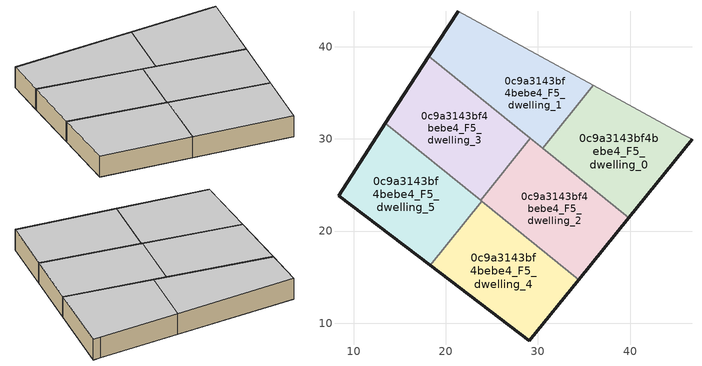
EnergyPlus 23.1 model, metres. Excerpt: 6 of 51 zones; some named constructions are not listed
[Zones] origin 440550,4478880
0c9a3143bf4bebe4_F5_dwelling_0
 floor to 0c9a3143bf4bebe4_F4_dwelling_0 (EU_floor_Construction): 39.85,21.46 46.73,29.98 45.78,30.48 36.01,35.83 30.5,29 z15
 wall outside (EU_wall_Construction): 46.73,29.98 39.85,21.46 z15:18
 wall to 0c9a3143bf4bebe4_F5_dwelling_1 (EU_wall_Construction): 30.5,29 36.01,35.83 z15:18
 wall adiabatic (EU_wall_Construction): 36.01,35.83 45.78,30.48 46.73,29.98 z15:18
 wall to 0c9a3143bf4bebe4_F5_dwelling_2 (EU_wall_Construction): 39.85,21.46 30.5,29 z15:18
 ceiling to 0c9a3143bf4bebe4_F6_dwelling_0 (EU_floor_Construction): 45.78,30.48 46.73,29.98 39.85,21.46 30.5,29 36.01,35.83 z18
0c9a3143bf4bebe4_F5_dwelling_1
 floor to 0c9a3143bf4bebe4_F4_dwelling_1 (EU_floor_Construction): 30.5,29 36.01,35.83 21.34,43.87 18.16,38.96 z15
 wall outside (EU_wall_Construction): 18.16,38.96 21.34,43.87 z15:18
 wall adiabatic (EU_wall_Construction): 21.34,43.87 36.01,35.83 z15:18
 wall to 0c9a3143bf4bebe4_F5_dwelling_3 (EU_wall_Construction): 29.18,30.07 18.16,38.96 z15:18
 wall to 0c9a3143bf4bebe4_F5_dwelling_2 (EU_wall_Construction): 30.5,29 29.18,30.07 z15:18
 ceiling to 0c9a3143bf4bebe4_F6_dwelling_1 (EU_floor_Construction): 36.01,35.83 30.5,29 18.16,38.96 21.34,43.87 z18
0c9a3143bf4bebe4_F5_dwelling_2
 floor to 0c9a3143bf4bebe4_F4_dwelling_2 (EU_floor_Construction): 34.43,14.74 39.85,21.46 29.18,30.07 23.76,23.35 z15
 wall outside (EU_wall_Construction): 39.85,21.46 34.43,14.74 z15:18
 wall to 0c9a3143bf4bebe4_F5_dwelling_3 (EU_wall_Construction): 23.76,23.35 29.18,30.07 z15:18
 wall to 0c9a3143bf4bebe4_F5_dwelling_4 (EU_wall_Construction): 34.43,14.74 23.89,23.24 z15:18
 wall to 0c9a3143bf4bebe4_F5_dwelling_5 (EU_wall_Construction): 23.89,23.24 23.76,23.35 z15:18
 ceiling to 0c9a3143bf4bebe4_F6_dwelling_2 (EU_floor_Construction): 39.85,21.46 34.43,14.74 23.76,23.35 29.18,30.07 z18
0c9a3143bf4bebe4_F5_dwelling_3
 floor to 0c9a3143bf4bebe4_F4_dwelling_3 (EU_floor_Construction): 23.76,23.35 29.18,30.07 18.16,38.96 13.43,31.68 z15
 wall outside (EU_wall_Construction): 13.43,31.68 18.16,38.96 z15:18
 wall to 0c9a3143bf4bebe4_F5_dwelling_5 (EU_wall_Construction): 23.76,23.35 13.43,31.68 z15:18
 ceiling to 0c9a3143bf4bebe4_F6_dwelling_3 (EU_floor_Construction): 29.18,30.07 23.76,23.35 13.43,31.68 18.16,38.96 z18
0c9a3143bf4bebe4_F5_dwelling_4
 floor to 0c9a3143bf4bebe4_F4_dwelling_4 (EU_floor_Construction): 29.07,8.09 34.43,14.74 23.89,23.24 18.28,16.28 z15
 wall outside (EU_wall_Construction): 34.43,14.74 29.07,8.09 18.28,16.28 z15:18
 wall to 0c9a3143bf4bebe4_F5_dwelling_5 (EU_wall_Construction): 18.28,16.28 23.89,23.24 z15:18
 ceiling to 0c9a3143bf4bebe4_F6_dwelling_4 (EU_floor_Construction): 34.43,14.74 29.07,8.09 18.28,16.28 23.89,23.24 z18
0c9a3143bf4bebe4_F5_dwelling_5
 floor to 0c9a3143bf4bebe4_F4_dwelling_5 (EU_floor_Construction): 18.28,16.28 23.89,23.24 13.43,31.68 8.34,23.83 z15
 wall outside (EU_wall_Construction): 18.28,16.28 8.34,23.83 13.43,31.68 z15:18
 ceiling to 0c9a3143bf4bebe4_F6_dwelling_5 (EU_floor_Construction): 23.89,23.24 18.28,16.28 8.34,23.83 13.43,31.68 z18
[SCHEDULE:FILE] Column Number=1; Rows to Skip at Top=0; Number of Hours of Data=8760; Column Separator=Comma; Interpolate to Timestep=No; Minutes per Item=60; Adjust Schedule for Daylight Savings=Yes
Name | File
EU_Step8_GainSchedule_0c9a3143bf4bebe4_F1_dwelling_2_f000 | ../../schedules/0c9a3143bf4bebe4/0c9a3143bf4bebe4_F1_dwelling_2_f000_gain.csv
EU_Step8_GainSchedule_0c9a3143bf4bebe4_F1_dwelling_3_f000 | ../../schedules/0c9a3143bf4bebe4/0c9a3143bf4bebe4_F1_dwelling_3_f000_gain.csv
EU_Step8_GainSchedule_0c9a3143bf4bebe4_F1_dwelling_4_f000 | ../../schedules/0c9a3143bf4bebe4/0c9a3143bf4bebe4_F1_dwelling_4_f000_gain.csv
EU_Step8_GainSchedule_0c9a3143bf4bebe4_F1_dwelling_5_f000 | ../../schedules/0c9a3143bf4bebe4/0c9a3143bf4bebe4_F1_dwelling_5_f000_gain.csv
EU_Step8_GainSchedule_0c9a3143bf4bebe4_F1_dwelling_6_f000 | ../../schedules/0c9a3143bf4bebe4/0c9a3143bf4bebe4_F1_dwelling_6_f000_gain.csv
EU_Step8_GainSchedule_0c9a3143bf4bebe4_F2_dwelling_0_f000 | ../../schedules/0c9a3143bf4bebe4/0c9a3143bf4bebe4_F2_dwelling_0_f000_gain.csv
EU_Step8_GainSchedule_0c9a3143bf4bebe4_F2_dwelling_1_f000 | ../../schedules/0c9a3143bf4bebe4/0c9a3143bf4bebe4_F2_dwelling_1_f000_gain.csv
EU_Step8_GainSchedule_0c9a3143bf4bebe4_F2_dwelling_2_f000 | ../../schedules/0c9a3143bf4bebe4/0c9a3143bf4bebe4_F2_dwelling_2_f000_gain.csv
EU_Step8_GainSchedule_0c9a3143bf4bebe4_F2_dwelling_3_f000 | ../../schedules/0c9a3143bf4bebe4/0c9a3143bf4bebe4_F2_dwelling_3_f000_gain.csv
EU_Step8_GainSchedule_0c9a3143bf4bebe4_F2_dwelling_4_f000 | ../../schedules/0c9a3143bf4bebe4/0c9a3143bf4bebe4_F2_dwelling_4_f000_gain.csv
EU_Step8_GainSchedule_0c9a3143bf4bebe4_F2_dwelling_5_f000 | ../../schedules/0c9a3143bf4bebe4/0c9a3143bf4bebe4_F2_dwelling_5_f000_gain.csv
EU_Step8_GainSchedule_0c9a3143bf4bebe4_F2_dwelling_6_f000 | ../../schedules/0c9a3143bf4bebe4/0c9a3143bf4bebe4_F2_dwelling_6_f000_gain.csv
EU_Step8_GainSchedule_0c9a3143bf4bebe4_F3_dwelling_0_f000 | ../../schedules/0c9a3143bf4bebe4/0c9a3143bf4bebe4_F3_dwelling_0_f000_gain.csv
EU_Step8_GainSchedule_0c9a3143bf4bebe4_F3_dwelling_1_f000 | ../../schedules/0c9a3143bf4bebe4/0c9a3143bf4bebe4_F3_dwelling_1_f000_gain.csv
EU_Step8_GainSchedule_0c9a3143bf4bebe4_F3_dwelling_2_f000 | ../../schedules/0c9a3143bf4bebe4/0c9a3143bf4bebe4_F3_dwelling_2_f000_gain.csv
EU_Step8_GainSchedule_0c9a3143bf4bebe4_F3_dwelling_3_f000 | ../../schedules/0c9a3143bf4bebe4/0c9a3143bf4bebe4_F3_dwelling_3_f000_gain.csv
EU_Step8_GainSchedule_0c9a3143bf4bebe4_F3_dwelling_4_f000 | ../../schedules/0c9a3143bf4bebe4/0c9a3143bf4bebe4_F3_dwelling_4_f000_gain.csv
EU_Step8_GainSchedule_0c9a3143bf4bebe4_F3_dwelling_5_f000 | ../../schedules/0c9a3143bf4bebe4/0c9a3143bf4bebe4_F3_dwelling_5_f000_gain.csv
EU_Step8_GainSchedule_0c9a3143bf4bebe4_F4_dwelling_0_f000 | ../../schedules/0c9a3143bf4bebe4/0c9a3143bf4bebe4_F4_dwelling_0_f000_gain.csv
EU_Step8_GainSchedule_0c9a3143bf4bebe4_F4_dwelling_1_f000 | ../../schedules/0c9a3143bf4bebe4/0c9a3143bf4bebe4_F4_dwelling_1_f000_gain.csv
EU_Step8_GainSchedule_0c9a3143bf4bebe4_F4_dwelling_2_f000 | ../../schedules/0c9a3143bf4bebe4/0c9a3143bf4bebe4_F4_dwelling_2_f000_gain.csv
EU_Step8_GainSchedule_0c9a3143bf4bebe4_F4_dwelling_3_f000 | ../../schedules/0c9a3143bf4bebe4/0c9a3143bf4bebe4_F4_dwelling_3_f000_gain.csv
EU_Step8_GainSchedule_0c9a3143bf4bebe4_F4_dwelling_4_f000 | ../../schedules/0c9a3143bf4bebe4/0c9a3143bf4bebe4_F4_dwelling_4_f000_gain.csv
EU_Step8_GainSchedule_0c9a3143bf4bebe4_F4_dwelling_5_f000 | ../../schedules/0c9a3143bf4bebe4/0c9a3143bf4bebe4_F4_dwelling_5_f000_gain.csv
EU_Step8_GainSchedule_0c9a3143bf4bebe4_F5_dwelling_0_f000 | ../../schedules/0c9a3143bf4bebe4/0c9a3143bf4bebe4_F5_dwelling_0_f000_gain.csv
EU_Step8_GainSchedule_0c9a3143bf4bebe4_F5_dwelling_1_f000 | ../../schedules/0c9a3143bf4bebe4/0c9a3143bf4bebe4_F5_dwelling_1_f000_gain.csv
EU_Step8_GainSchedule_0c9a3143bf4bebe4_F5_dwelling_2_f000 | ../../schedules/0c9a3143bf4bebe4/0c9a3143bf4bebe4_F5_dwelling_2_f000_gain.csv
EU_Step8_GainSchedule_0c9a3143bf4bebe4_F5_dwelling_3_f000 | ../../schedules/0c9a3143bf4bebe4/0c9a3143bf4bebe4_F5_dwelling_3_f000_gain.csv
EU_Step8_GainSchedule_0c9a3143bf4bebe4_F5_dwelling_4_f000 | ../../schedules/0c9a3143bf4bebe4/0c9a3143bf4bebe4_F5_dwelling_4_f000_gain.csv
EU_Step8_GainSchedule_0c9a3143bf4bebe4_F5_dwelling_5_f000 | ../../schedules/0c9a3143bf4bebe4/0c9a3143bf4bebe4_F5_dwelling_5_f000_gain.csv
